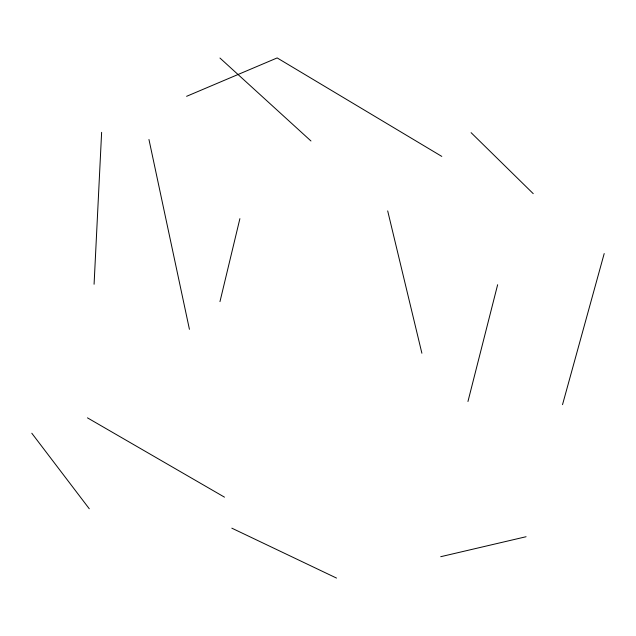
<?xml version="1.0" encoding="UTF-8"?>
<svg xmlns="http://www.w3.org/2000/svg" width="636" height="636" viewBox="0 0 636 636"><rect width="100%" height="100%" fill="white"/><g stroke="black" fill="none" stroke-linecap="round" stroke-linejoin="round"><path stroke-width="0.95" d="M94.08 284.244L101.625 132.336M219.969 301.631L239.891 218.657M467.953 401.499L497.638 284.721M562.518 404.663L604.2 253.565M186.587 96.322L277.169 57.924L441.797 156.408M440.724 556.699L526.083 536.728M231.83 528.166L336.516 578.076M87.45 417.844L224.484 497.161M219.961 58.043L310.964 140.985M471.093 132.662L533.238 193.662M31.8 433.235L89.271 508.76M387.69 210.906L421.891 353.234M148.951 139.483L189.425 329.313"/></g></svg>
